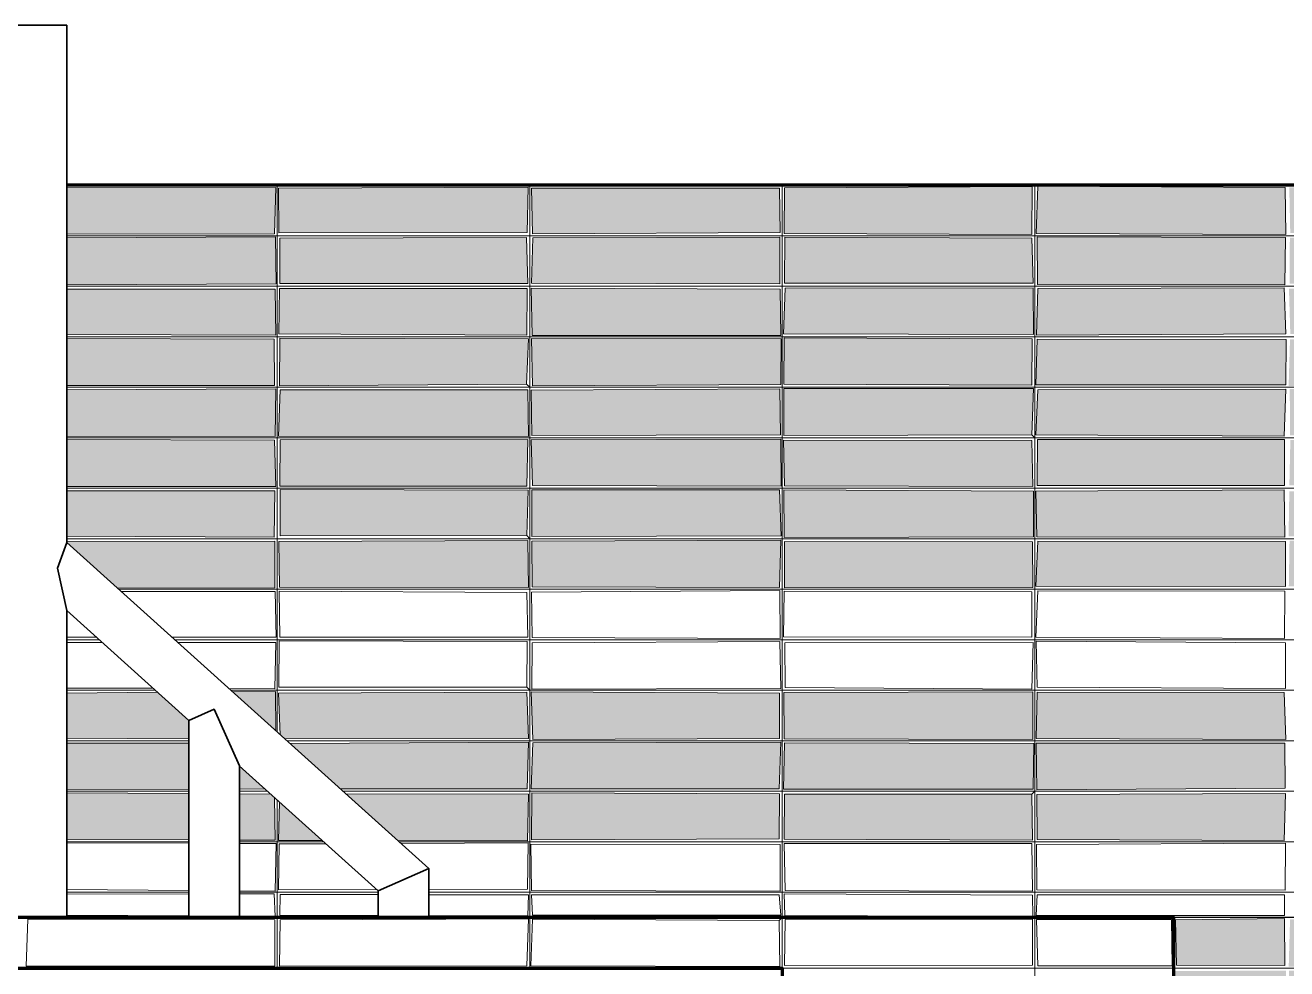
# Model space of a CAD drawing. Extents: x -50000 to 1632000, y -47600 to 308800.
# Drawn here: x 557763 to 587737, y 257584 to 280000 of the extents above; entities that cross this region are included whole.
import ezdxf

# ---------------------------------------------------------------- set-up
doc = ezdxf.new("R2010")
doc.units = 0
doc.header["$MEASUREMENT"] = 0
doc.layers.get('Defpoints').update_dxf_attribs({"color": 6})
doc.layers.add('1', color=7, linetype='Continuous')

msp = doc.modelspace()

# ---------------------------------------------------------------- hatches: boundary and pattern name
at = {"layer": '1', "linetype": 'Continuous'}
h = msp.add_hatch(color=251, dxfattribs=at)
h.dxf.hatch_style = 1
h.paths.add_polyline_path([(563713.6, 276143), (558750, 276133.5), (558750, 275033.9), (563686.8, 275046.2)])
h.paths.add_polyline_path([(569711.2, 276155.4), (563781.3, 276130), (563788.7, 275064.4), (569690.4, 275075)])
h.paths.add_polyline_path([(575685.3, 276131.1), (569795.3, 276131.2), (569814.3, 275043.9), (575702.5, 275073.1)])
h.paths.add_polyline_path([(581685.5, 276167.7), (575800.8, 276138.7), (575793, 275054.2), (581680.8, 275025.5)])
h.paths.add_polyline_path([(587698.5, 276143.1), (581824.5, 276174.7), (581785.1, 275048.9), (587715.9, 275025.9)])
h.paths.add_polyline_path([(593694.2, 276131.9), (587796.9, 276150.4), (587820.3, 275066), (593698.4, 275034.5)])
h.paths.add_polyline_path([(599718, 276126.1), (593778, 276153.8), (593820.8, 275068), (599675.3, 275062.9)])
h.paths.add_polyline_path([(605688, 276167.7), (599813.3, 276140.3), (599798.1, 275039.7), (605697.4, 275057.9)])
h.paths.add_polyline_path([(563707.7, 274970.4), (558750, 274947.3), (558750, 273832.1), (563722.8, 273854.7)])
h.paths.add_polyline_path([(569675.7, 274955.7), (563815.7, 274942.2), (563810.2, 273863.8), (569702.3, 273864.1)])
h.paths.add_polyline_path([(575691.7, 274964.2), (569820.1, 274946.6), (569789.6, 273873.5), (575689.6, 273857.4)])
h.paths.add_polyline_path([(581676.4, 274941.7), (575808.9, 274962.5), (575802.6, 273869.4), (581715.6, 273874.8)])
h.paths.add_polyline_path([(587708.9, 274957.9), (581802.8, 274974.3), (581817.9, 273836.6), (587694.8, 273833.4)])
h.paths.add_polyline_path([(593689.7, 274932.5), (587810.9, 274954.6), (587802.9, 273858.6), (593700.5, 273851.4)])
h.paths.add_polyline_path([(599698.4, 274950.6), (593792.9, 274958.6), (593796.1, 273871), (599716.1, 273874.5)])
h.paths.add_polyline_path([(605710, 274925.2), (599819.4, 274927.4), (599777.1, 273857.8), (605713.4, 273852.5)])
h.paths.add_polyline_path([(563704.4, 273728.2), (558750, 273732.5), (558750, 272649), (563718.2, 272636.2)])
h.paths.add_polyline_path([(569685.6, 273741.6), (563804, 273745.2), (563790.3, 272672.2), (569683.2, 272635.4)])
h.paths.add_polyline_path([(575702.6, 273731), (569782.3, 273749.5), (569805.8, 272631.8), (575717.4, 272632.5)])
h.paths.add_polyline_path([(581712.1, 273760.9), (575820.9, 273751.1), (575780.4, 272664.7), (581716.3, 272652.7)])
h.paths.add_polyline_path([(587679.1, 273763.7), (581823.6, 273746), (581793.9, 272635.8), (587718, 272668.9)])
h.paths.add_polyline_path([(593704.3, 273734.5), (587789.2, 273743.8), (587821.7, 272665.3), (593701.6, 272666.5)])
h.paths.add_polyline_path([(599724.8, 273763.6), (593800.6, 273725.1), (593784.9, 272655.6), (599684.8, 272660.5)])
h.paths.add_polyline_path([(605697.8, 273727), (599819.7, 273744.1), (599794.6, 272635.8), (605693.6, 272662.4)])
h.paths.add_polyline_path([(563681.4, 272543.3), (558750, 272557.8), (558750, 271441.3), (563686.2, 271441.6)])
h.paths.add_polyline_path([(569719.2, 272550.4), (563815.7, 272565.8), (563807.9, 271432.1), (569675.7, 271473.9)])
h.paths.add_polyline_path([(575724.2, 272547.4), (569791, 272560.1), (569813.3, 271434.3), (575713.9, 271465)])
h.paths.add_polyline_path([(581687.9, 272549.6), (575795.6, 272570.9), (575788.6, 271469.8), (581683.5, 271446.1)])
h.paths.add_polyline_path([(587724.6, 272531.9), (581807.2, 272544.8), (581775.1, 271459.4), (587717.2, 271458.5)])
h.paths.add_polyline_path([(593722.3, 272538), (587814.6, 272538.9), (587782, 271430.3), (593691.6, 271430.9)])
h.paths.add_polyline_path([(599687.1, 272559.8), (593814.6, 272539.8), (593809, 271447.8), (599692.4, 271457.1)])
h.paths.add_polyline_path([(605716, 272557.7), (599824.6, 272528.4), (599781.3, 271444.1), (605712, 271450.4)])
h.paths.add_polyline_path([(563718.6, 271359.6), (558750, 271337.3), (558750, 270233.9), (563700.4, 270228.2)])
h.paths.add_polyline_path([(569704.9, 271340.8), (563819, 271338.5), (563778.9, 270238.9), (569723.1, 270230.6)])
h.paths.add_polyline_path([(575694.1, 271358), (569783.5, 271329.5), (569802.4, 270255.7), (575707, 270268)])
h.paths.add_polyline_path([(581718.5, 271370), (575786.6, 271370.8), (575788.7, 270255), (581676.7, 270271.9)])
h.paths.add_polyline_path([(587711.7, 271354.6), (581821.6, 271341.9), (581777.7, 270272.2), (587678, 270239)])
h.paths.add_polyline_path([(593683.4, 271359.5), (587808.8, 271358.5), (587813.9, 270258.8), (593690.4, 270248.7)])
h.paths.add_polyline_path([(599719.5, 271339.2), (593796.7, 271350.1), (593800.9, 270271), (599721.8, 270268.6)])
h.paths.add_polyline_path([(605678.3, 271365.4), (599794.2, 271350.4), (599807.8, 270274.2), (605690.4, 270272.5)])
h.paths.add_polyline_path([(563688.1, 270139.7), (558750, 270157.7), (558750, 269042.7), (563716.5, 269038.5)])
h.paths.add_polyline_path([(569704, 270157.1), (563816.3, 270149.8), (563811, 269047.3), (569682.7, 269049.9)])
h.paths.add_polyline_path([(575718.1, 270169.5), (569782.9, 270151.8), (569815.9, 269062.2), (575723.3, 269049.4)])
h.paths.add_polyline_path([(581676.3, 270132.8), (575778.9, 270143.5), (575799.8, 269060.9), (581705.6, 269040.3)])
h.paths.add_polyline_path([(587686.7, 270159), (581816.4, 270159.3), (581807.3, 269066.9), (587686.8, 269066.1)])
h.paths.add_polyline_path([(593701.5, 270155.4), (587822.9, 270144.5), (587798.9, 269066.9), (593684.8, 269071.7)])
h.paths.add_polyline_path([(599692.5, 270127.7), (593801.8, 270145.3), (593809.7, 269037.6), (599684.6, 269060)])
h.paths.add_polyline_path([(605680.3, 270135.4), (599823.4, 270148), (599787.9, 269067.6), (605690.2, 269058.9)])
h.paths.add_polyline_path([(563695.6, 268939.1), (558750, 268937.3), (558750, 267857.9), (563676.2, 267833.8)])
h.paths.add_polyline_path([(569714.5, 268957.3), (563819.8, 268967.8), (563819, 267866.9), (569683.4, 267874.8)])
h.paths.add_polyline_path([(575684.9, 268958.7), (569799.9, 268964.9), (569797.8, 267856.2), (575721.1, 267870.6)])
h.paths.add_polyline_path([(581716.6, 268927.8), (575784.2, 268964), (575793, 267828), (581719.5, 267848.3)])
h.paths.add_polyline_path([(587679.2, 268961.3), (581778.4, 268929.8), (581795.5, 267841.8), (587690.5, 267841.5)])
h.paths.add_polyline_path([(593694.1, 268938.2), (587798.5, 268926.5), (587780.4, 267860.8), (593689, 267873.9)])
h.paths.add_polyline_path([(599696.7, 268951.9), (593816.8, 268941.5), (593815.6, 267869.2), (599715, 267833.9)])
h.paths.add_polyline_path([(605679, 268957.7), (599789.9, 268973.2), (599816, 267829.2), (605719.9, 267834.3)])
h.paths.add_polyline_path([(563693.7, 267743.7), (558750, 267736.6), (558750, 267707.2), (559949.2, 266628), (563690.9, 266630.8)])
h.paths.add_polyline_path([(569701.2, 267759.2), (563787.7, 267734.3), (563803.6, 266649.7), (569722.5, 266638.5)])
h.paths.add_polyline_path([(575716.2, 267764.3), (569799.2, 267743.1), (569808.6, 266659), (575687.4, 266638.1)])
h.paths.add_polyline_path([(581694.7, 267729.1), (575803.6, 267734), (575801.5, 266636.6), (581700.4, 266641.9)])
h.paths.add_polyline_path([(587705, 267737.6), (581821.6, 267745.1), (581776.2, 266671.6), (587704.8, 266663.1)])
h.paths.add_polyline_path([(593699.2, 267735), (587803.5, 267752.8), (587785.8, 266669.8), (593720.9, 266625.9)])
h.paths.add_polyline_path([(599700.5, 267750.1), (593790.4, 267766.3), (593816.3, 266654.4), (599720.6, 266640.5)])
h.paths.add_polyline_path([(605695.9, 267736.6), (599802.9, 267740.7), (599784.5, 266674.4), (605704.3, 266648.6)])
h = msp.add_hatch(color=251, dxfattribs=at)
h.dxf.hatch_style = 1
h.paths.add_polyline_path([(560907.2, 264151.3), (558750, 264135.2), (558750, 263063.9), (561650, 263046.2), (561650, 263482.8)])
h = msp.add_hatch(color=251, dxfattribs=at)
h.dxf.hatch_style = 1
h.paths.add_polyline_path([(563709.5, 264172.2), (562686.3, 264164.5), (563715.5, 263238.3)])
h = msp.add_hatch(color=251, dxfattribs=at)
h.dxf.hatch_style = 1
h.paths.add_polyline_path([(569678.2, 264153.7), (563782.7, 264134.8), (563818.9, 263145.2), (563926.3, 263048.6), (569716.8, 263056.1)])
h = msp.add_hatch(color=251, dxfattribs=at)
h.dxf.hatch_style = 1
h.paths.add_polyline_path([(575685.8, 264128.8), (569781.6, 264162), (569822.8, 263027.8), (575687.2, 263056.5)])
h = msp.add_hatch(color=251, dxfattribs=at)
h.dxf.hatch_style = 1
h.paths.add_polyline_path([(581706.6, 264166.9), (575790.9, 264151.2), (575792.8, 263046.5), (581702.4, 263030.4)])
h = msp.add_hatch(color=251, dxfattribs=at)
h.dxf.hatch_style = 1
h.paths.add_polyline_path([(587676.2, 264147.1), (581807.1, 264153.4), (581786, 263056.1), (587711.9, 263030.2)])
h = msp.add_hatch(color=251, dxfattribs=at)
h.dxf.hatch_style = 1
h.paths.add_polyline_path([(561650, 262944.1), (558750, 262946.5), (558750, 261841.8), (561650, 261850.6)])
h = msp.add_hatch(color=251, dxfattribs=at)
h.dxf.hatch_style = 1
h.paths.add_polyline_path([(569722.3, 262965.7), (564052.8, 262934.7), (565252.4, 261855.1), (569690.3, 261860.2)])
h = msp.add_hatch(color=251, dxfattribs=at)
h.dxf.hatch_style = 1
h.paths.add_polyline_path([(575712.9, 262964), (569820.9, 262948.2), (569782.6, 261861), (575675.5, 261859.4)])
h = msp.add_hatch(color=251, dxfattribs=at)
h.dxf.hatch_style = 1
h.paths.add_polyline_path([(581723.6, 262936.5), (575804.5, 262954.4), (575776.8, 261849.7), (581713.5, 261850.9)])
h = msp.add_hatch(color=251, dxfattribs=at)
h.dxf.hatch_style = 1
h.paths.add_polyline_path([(587688, 262939.7), (581784.4, 262944.2), (581800.9, 261838.3), (587700.7, 261873.1)])
h = msp.add_hatch(color=251, dxfattribs=at)
h.dxf.hatch_style = 1
h.paths.add_polyline_path([(562850, 262402.8), (562850, 261854.2), (563457.6, 261856)])
h = msp.add_hatch(color=251, dxfattribs=at)
h.dxf.hatch_style = 1
h.paths.add_polyline_path([(561650, 261745.8), (558750, 261764.7), (558750, 260658.4), (561650, 260646.4)])
h = msp.add_hatch(color=251, dxfattribs=at)
h.dxf.hatch_style = 1
h.paths.add_polyline_path([(563688.7, 261647.9), (563594.2, 261733), (562850, 261737.9), (562850, 260641.4), (563698.9, 260637.9)])
h = msp.add_hatch(color=251, dxfattribs=at)
h.dxf.hatch_style = 1
h.paths.add_polyline_path([(569719.1, 261734.4), (565376, 261743.8), (566614.4, 260629.3), (569693.1, 260625.4)])
h = msp.add_hatch(color=251, dxfattribs=at)
h.dxf.hatch_style = 1
h.paths.add_polyline_path([(575683.4, 261741.3), (569803.5, 261761.5), (569789.8, 260645.5), (575678.2, 260667.5)])
h = msp.add_hatch(color=251, dxfattribs=at)
h.dxf.hatch_style = 1
h.paths.add_polyline_path([(581678.6, 261728.6), (575802.2, 261729.1), (575792.8, 260663.4), (581697.7, 260641)])
h = msp.add_hatch(color=251, dxfattribs=at)
h.dxf.hatch_style = 1
h.paths.add_polyline_path([(587708.2, 261746.2), (581797.9, 261727.1), (581807.2, 260657), (587678.9, 260631.3)])
h = msp.add_hatch(color=251, dxfattribs=at)
h.dxf.hatch_style = 1
h.paths.add_polyline_path([(563807.1, 261541.4), (563777.9, 260632.8), (564818.1, 260631.5)])
h = msp.add_hatch(color=251, dxfattribs=at)
h.dxf.hatch_style = 1
h.paths.add_polyline_path([(587680.6, 258774.1), (585095.8, 258743.8), (585113.9, 257671.1), (587691.6, 257661.8)])
h.paths.add_polyline_path([(593699.8, 258748.6), (587815.4, 258758.9), (587783.9, 257635.3), (593685.1, 257641.8)])
h.paths.add_polyline_path([(599698.8, 258767.2), (593800.7, 258775), (593797.2, 257633.7), (599677.3, 257669.9)])
h.paths.add_polyline_path([(605682.3, 258765.9), (599822.9, 258744.3), (599824, 257672.6), (605709.7, 257660.3)])
h.paths.add_polyline_path([(587719.4, 257538.3), (585091.8, 257531.3), (585090.7, 256442.8), (587696, 256450.7)])
h.paths.add_polyline_path([(593682, 257564.8), (587788.6, 257538.6), (587799.8, 256429.3), (593682.5, 256434.7)])
h.paths.add_polyline_path([(599721.4, 257531.1), (593795.9, 257534.4), (593811.9, 256430.2), (599715.6, 256463.4)])
h.paths.add_polyline_path([(605722.9, 257546), (599801.7, 257537.5), (599791, 256449.8), (605715.3, 256426.6)])
h.paths.add_polyline_path([(587713.8, 256346.8), (585103.7, 256366.8), (585090, 255252.9), (587710.5, 255232.3)])
h.paths.add_polyline_path([(593715.9, 256364), (587794.4, 256336.3), (587798, 255268.6), (593678.2, 255249.4)])
h.paths.add_polyline_path([(599690, 256342), (593781.8, 256355.4), (593791.2, 255244.4), (599684, 255272.1)])
h.paths.add_polyline_path([(605691.7, 256336.6), (599811.2, 256372.8), (599789.3, 255228.6), (605709.1, 255264)])
h.paths.add_polyline_path([(587681.1, 255136.6), (585120.3, 255140.1), (585078.4, 254049.1), (587687.9, 254066.9)])
h.paths.add_polyline_path([(593698.9, 255165), (587796.8, 255132), (587821, 254059.2), (593694.7, 254036.5)])
h.paths.add_polyline_path([(599688.5, 255125.9), (593776.1, 255173), (593776.6, 254063.5), (599695.2, 254047.6)])
h.paths.add_polyline_path([(605682.8, 255151.5), (599775.5, 255137.1), (599816, 254065.3), (605689.3, 254065.9)])
h.paths.add_polyline_path([(587722.1, 253934.2), (585120, 253940.4), (585077.8, 252840.1), (587699.7, 252844.7)])
h.paths.add_polyline_path([(593686, 253938.8), (587806, 253928.6), (587810.8, 252860.1), (593696.1, 252830)])
h.paths.add_polyline_path([(599719.7, 253941.4), (593813.2, 253951.9), (593808.6, 252859.9), (599676.5, 252873.1)])
h.paths.add_polyline_path([(605684.5, 253952.6), (599798.7, 253931.1), (599823.9, 252870.2), (605696.2, 252869.6)])
h.paths.add_polyline_path([(587710.9, 252727.7), (585120.5, 252754), (585086.5, 251628.5), (587696.8, 251659.1)])
h.paths.add_polyline_path([(593688.9, 252753.7), (587785.4, 252748.5), (587819.4, 251662.8), (593713.5, 251672.4)])
h.paths.add_polyline_path([(599689.2, 252731), (593794.3, 252744.7), (593797.9, 251629.6), (599719.3, 251665.7)])
h.paths.add_polyline_path([(605719.6, 252772.6), (599791.1, 252774.5), (599819.5, 251663.4), (605693.6, 251673.6)])
h.paths.add_polyline_path([(587685.1, 251533.2), (585084.8, 251547.3), (585101.1, 250435.6), (587707.7, 250433.8)])
h.paths.add_polyline_path([(593677.8, 251559.2), (587788.4, 251530.5), (587781.5, 250460.1), (593680.1, 250460.5)])
h.paths.add_polyline_path([(599692.7, 251565.6), (593812.6, 251549.3), (593808.8, 250451.5), (599720.2, 250434.1)])
h.paths.add_polyline_path([(605685.4, 251560.6), (599781.1, 251534.3), (599813.1, 250460.9), (605717.9, 250426.4)])
h.paths.add_polyline_path([(587714, 250326.1), (585124.9, 250372.6), (585081, 249226.3), (587724.1, 249263.3)])
h.paths.add_polyline_path([(593681.9, 250360), (587800, 250369.1), (587813.7, 249225.6), (593681, 249265.6)])
h.paths.add_polyline_path([(599701, 250337.2), (593822.8, 250364.2), (593815.2, 249226.9), (599678.6, 249247.5)])
h.paths.add_polyline_path([(605713.8, 250328.3), (599792.7, 250345.9), (599777, 249269.6), (605721.1, 249259.6)])
h.paths.add_polyline_path([(587709.1, 249133.9), (585105.7, 249132.9), (585086.5, 248034.2), (587697.6, 248030.7)])
h.paths.add_polyline_path([(593717.4, 249173.9), (587803.8, 249135.7), (587802.2, 248070.2), (593703.3, 248068.6)])
h.paths.add_polyline_path([(599682.6, 249125.6), (593784.6, 249137.3), (593790.3, 248035.6), (599699.5, 248041.7)])
h.paths.add_polyline_path([(605716.2, 249139.1), (599795.9, 249171), (599781.7, 248064.5), (605690.8, 248031.7)])
h.paths.add_polyline_path([(587678.1, 247927.5), (585105.4, 247947.3), (585095, 246862.9), (587709.8, 246856.5)])
h.paths.add_polyline_path([(593720, 247967.1), (587782.3, 247956.1), (587823.2, 246867.7), (593685.8, 246835.3)])
h.paths.add_polyline_path([(599695.4, 247950.4), (593820.4, 247963.2), (593790.1, 246849.1), (599695, 246847.8)])
h.paths.add_polyline_path([(605714.6, 247949.3), (599793.9, 247930.7), (599788.7, 246852.8), (605685.4, 246855)])
h.paths.add_polyline_path([(587676, 246748.8), (585120.4, 246767.4), (585120, 245631), (587675.5, 245638.3)])
h.paths.add_polyline_path([(593695.7, 246771.2), (587806.8, 246771.1), (587792.4, 245670.8), (593680.5, 245643.4)])
h.paths.add_polyline_path([(599718.4, 246765.1), (593777.4, 246773.8), (593797.1, 245667.2), (599676.1, 245633)])
h.paths.add_polyline_path([(605691.5, 246733.4), (599784.4, 246767.6), (599789.7, 245644.7), (605676.2, 245629.3)])
h.paths.add_polyline_path([(587715.4, 245558), (585093.6, 245552.8), (585095.2, 244456.1), (587683.7, 244425.1)])
h.paths.add_polyline_path([(593685, 245558.5), (587807.2, 245538), (587821.9, 244471.9), (593702.7, 244457.1)])
h.paths.add_polyline_path([(599676.6, 245569.9), (593788.3, 245560.8), (593798.1, 244437.5), (599722, 244446.2)])
h.paths.add_polyline_path([(605710, 245541.2), (599787.9, 245566.1), (599820.4, 244433.4), (605711.3, 244437.3)])
h.paths.add_polyline_path([(587712.6, 244347.4), (585084.9, 244346), (585113.7, 243229), (587688.3, 243242.3)])
h.paths.add_polyline_path([(593712.6, 244332.9), (587775.6, 244325.5), (587800.8, 243274.4), (593714.1, 243274.7)])
h.paths.add_polyline_path([(599699.4, 244359.8), (593821.9, 244345), (593785.2, 243248.8), (599675.6, 243247.8)])
h.paths.add_polyline_path([(605713.8, 244371.5), (599819, 244363.4), (599803.7, 243265.2), (605684.3, 243272.9)])
h.paths.add_polyline_path([(587704.3, 243126.4), (585089.7, 243147), (585086, 242072.9), (587687.5, 242070.6)])
h.paths.add_polyline_path([(593712, 243125.3), (587789.5, 243162.5), (587777.2, 242045.3), (593716.7, 242048.7)])
h.paths.add_polyline_path([(599687.5, 243152.3), (593813.8, 243172.8), (593823.2, 242031.6), (599706, 242047.5)])
h.paths.add_polyline_path([(605676.9, 243146.3), (599823.9, 243131.6), (599822.7, 242041.7), (605691.7, 242033.7)])
h.paths.add_polyline_path([(587696.7, 241972.2), (585120.1, 241961), (585086.7, 240851), (587698.8, 240857.8)])
h.paths.add_polyline_path([(593704.8, 241927.5), (587803.1, 241927.2), (587789.8, 240848.2), (593703.7, 240851.7)])
h.paths.add_polyline_path([(599719.4, 241938), (593816.3, 241962.4), (593786.8, 240857.2), (599701, 240864.5)])
h.paths.add_polyline_path([(605695.8, 241932.3), (599803.3, 241958.8), (599805.8, 240860.3), (605681.8, 240857.8)])
h.paths.add_polyline_path([(587705.3, 240760.3), (585087.3, 240737.4), (585114.2, 239651.6), (587697, 239656)])
h.paths.add_polyline_path([(593691.3, 240741.6), (587816.6, 240759.6), (587788.2, 239658.1), (593676, 239644.6)])
h.paths.add_polyline_path([(599676.3, 240725.1), (593801.2, 240764.2), (593775.3, 239671.9), (599676.8, 239668.6)])
h.paths.add_polyline_path([(605680.8, 240762.5), (599809.9, 240736.2), (599782.2, 239664), (605698.9, 239636.4)])
h.paths.add_polyline_path([(587712.1, 239555.9), (585101.2, 239541.6), (585095.8, 238460.1), (587703.8, 238463.7)])
h.paths.add_polyline_path([(593709.9, 239568.5), (587788.2, 239539.3), (587807.3, 238464.2), (593713.9, 238425.2)])
h.paths.add_polyline_path([(599686.4, 239574.9), (593803, 239536.9), (593795.9, 238453.1), (599722.1, 238453.8)])
h.paths.add_polyline_path([(605697.5, 239572.5), (599777.8, 239559), (599776.5, 238467.9), (605723.5, 238470.6)])
h.paths.add_polyline_path([(587711.8, 238358.9), (585099.6, 238357.4), (585110.8, 237261.7), (587700.2, 237234.3)])
h.paths.add_polyline_path([(593708.5, 238351.2), (587821.9, 238342.4), (587802.6, 237244.8), (593711.4, 237261.5)])
h.paths.add_polyline_path([(599699.1, 238333.1), (593813.8, 238335.2), (593801.4, 237272.1), (599682.7, 237247.3)])
h.paths.add_polyline_path([(605675.8, 238363.6), (599819.6, 238374.6), (599786.4, 237229.8), (605704.9, 237272.6)])
h.paths.add_polyline_path([(587676.6, 237147.8), (585093.1, 237174.3), (585086.4, 236050.7), (587700.9, 236045.6)])
h.paths.add_polyline_path([(593717.8, 237156), (587798.7, 237172.5), (587817.5, 236072.9), (593709.8, 236041.3)])
h.paths.add_polyline_path([(599681, 237152.6), (593781.3, 237154.5), (593812.1, 236068.6), (599675.3, 236035.5)])
h.paths.add_polyline_path([(605717.5, 237135.4), (599791.8, 237149.6), (599796.9, 236044.1), (605702.9, 236074.7)])
h.paths.add_polyline_path([(587700.7, 235960.5), (585090.7, 235935.8), (585119.9, 234837), (587718.2, 234844.5)])
h.paths.add_polyline_path([(593704.3, 235937.4), (587779.9, 235925.1), (587810, 234874.7), (593700.6, 234859.7)])
h.paths.add_polyline_path([(599688, 235943.9), (593798.1, 235948.7), (593797.8, 234841.5), (599694, 234858.9)])
h.paths.add_polyline_path([(605694.9, 235964.5), (599821.2, 235930.7), (599809.4, 234837.1), (605689.4, 234856.2)])
h.paths.add_polyline_path([(587684.8, 234769.3), (585112.2, 234767.9), (585078.3, 233648.5), (587685.4, 233663.6)])
h.paths.add_polyline_path([(593681.7, 234756), (587808.4, 234745.7), (587776.1, 233639.2), (593676.5, 233642.5)])
h.paths.add_polyline_path([(599696.9, 234751.9), (593805.2, 234773.8), (593780.7, 233662.9), (599683.6, 233661.7)])
h.paths.add_polyline_path([(605723.5, 234765.3), (599790.3, 234729.2), (599816.8, 233625), (605709, 233648.4)])
h.paths.add_polyline_path([(587680.2, 233556), (585087.2, 233540.6), (585101.3, 232452.7), (587689.5, 232453.3)])
h.paths.add_polyline_path([(593724.8, 233534.8), (587793.2, 233571.4), (587799.9, 232457.2), (593684.1, 232440.2)])
h.paths.add_polyline_path([(599692.2, 233528.8), (593790.1, 233525), (593786.3, 232467.7), (599683.7, 232451.3)])
h.paths.add_polyline_path([(605680.4, 233556.7), (599798.4, 233536.5), (599823.7, 232471.4), (605715.7, 232434.6)])
h.paths.add_polyline_path([(587684.6, 232363.4), (585096.6, 232364.7), (585122, 231258.4), (587679.7, 231259.7)])
h.paths.add_polyline_path([(593696.8, 232365.6), (587778.9, 232342.7), (587779.7, 231274.5), (593713.5, 231259.5)])
h.paths.add_polyline_path([(599693.4, 232335.1), (593801.1, 232338), (593778.1, 231234.8), (599679.5, 231245.1)])
h.paths.add_polyline_path([(605724.3, 232353.7), (599804.5, 232344.5), (599805.8, 231247), (605675.4, 231242.9)])
h.paths.add_polyline_path([(587695.5, 231163.6), (585110.1, 231130.5), (585097.1, 230059.5), (587684.3, 230071.8)])
h.paths.add_polyline_path([(593702.7, 231173.2), (587809.3, 231129.2), (587809.6, 230039.5), (593700, 230034.7)])
h.paths.add_polyline_path([(599699.4, 231140.6), (593824.2, 231137.5), (593820.2, 230061.6), (599724.9, 230036.9)])
h.paths.add_polyline_path([(605682.1, 231130.7), (599816.7, 231171.8), (599789.7, 230053.5), (605690.3, 230046.7)])
h.paths.add_polyline_path([(587697.2, 229934.6), (585085.9, 229929.3), (585085.8, 228834.7), (587682.3, 228863.9)])
h.paths.add_polyline_path([(593684.5, 229942.8), (587803, 229930.8), (587816.3, 228860.2), (593707.1, 228841.5)])
h.paths.add_polyline_path([(599713.4, 229956.6), (593789, 229950.8), (593783.3, 228839.3), (599718.8, 228836.5)])
h.paths.add_polyline_path([(605720.1, 229929.1), (599786, 229938.4), (599820.3, 228846.4), (605682.9, 228843.4)])
h.paths.add_polyline_path([(587696.4, 228742.7), (585108.9, 228758.6), (585089.9, 227644.7), (587683.2, 227670)])
h.paths.add_polyline_path([(593680.4, 228747.7), (587785.9, 228762.7), (587800.6, 227638.9), (593685.5, 227672)])
h.paths.add_polyline_path([(599720.8, 228757.1), (593791.5, 228734.7), (593784.3, 227628.1), (599708.1, 227631.2)])
h.paths.add_polyline_path([(605690.3, 228739.2), (599790.8, 228741.1), (599806.1, 227673.9), (605676.7, 227667.4)])
h.paths.add_polyline_path([(587712.5, 227528.1), (585082.8, 227565.7), (585120.3, 226435.8), (587695.9, 226427.5)])
h.paths.add_polyline_path([(593720.7, 227540.4), (587804.5, 227535.5), (587790.2, 226453.3), (593700.1, 226440.1)])
h.paths.add_polyline_path([(599705.4, 227526.5), (593778.6, 227549.3), (593814.7, 226431.6), (599689.3, 226473.6)])
h.paths.add_polyline_path([(605722.8, 227535.1), (599795.4, 227528.1), (599782.8, 226459.4), (605680.5, 226425.3)])
h.paths.add_polyline_path([(587685.8, 226365.9), (585107.7, 226359.2), (585119.3, 225252.2), (587681.8, 225244.9)])
h.paths.add_polyline_path([(593686.2, 226343.6), (587776.1, 226360.1), (587802.9, 225260.5), (593689.8, 225225.7)])
h.paths.add_polyline_path([(599698.6, 226356.4), (593821.3, 226340), (593794.5, 225272.4), (599720.6, 225264.6)])
h.paths.add_polyline_path([(605681.1, 226350.7), (599817.2, 226374.2), (599801.6, 225273.9), (605681.8, 225232.2)])
h.paths.add_polyline_path([(587708.5, 225128.1), (585113.4, 225145.5), (585085.1, 224060.3), (587712.2, 224066.1)])
h.paths.add_polyline_path([(593700, 225149.9), (587811.3, 225168.2), (587813.2, 224043.8), (593707.3, 224034.7)])
h.paths.add_polyline_path([(599719.7, 225171.8), (593778.8, 225148.6), (593815.6, 224066.6), (599709.8, 224058.5)])
h.paths.add_polyline_path([(605693.2, 225136.1), (599794.8, 225155.7), (599784.3, 224027.7), (605707.1, 224057.1)])
h.paths.add_polyline_path([(587711.3, 223946.8), (585089.4, 223973.7), (585110.4, 222863.8), (587681.7, 222866.2)])
h.paths.add_polyline_path([(593681.5, 223962.2), (587801, 223946.9), (587815.6, 222873.4), (593675.2, 222844)])
h.paths.add_polyline_path([(599678.1, 223959.7), (593801.9, 223952), (593798.1, 222850.6), (599695.5, 222869.7)])
h.paths.add_polyline_path([(605683, 223953.6), (599807.8, 223925.6), (599805.2, 222853.7), (605687.8, 222870.6)])
h.paths.add_polyline_path([(587682.3, 222768.5), (585087.3, 222733.2), (585086.3, 221058.5), (587683.8, 221028.2)])
h.paths.add_polyline_path([(593685.7, 222751.7), (587792.1, 222768.9), (587823, 221029.8), (593712.2, 221070.1)])
h.paths.add_polyline_path([(599717.9, 222734.8), (593799.4, 222730.5), (593812.9, 221050.6), (599719.5, 221058.5)])
h.paths.add_polyline_path([(605696.9, 222746.7), (599819, 222761.7), (599808.9, 221071.4), (605713.1, 221065.2)])

# ---------------------------------------------------------------- linework, layer by layer
at = {"layer": '1', "linetype": 'Continuous', "lineweight": 35}
for p, q in [((556750, 280000), (558750, 280000)), ((558750, 280000), (558750, 267707.2)), ((567350, 259967.2), (558750, 267707.2)), ((561650, 263482.8), (558750, 266092.8)), ((558750, 266092.8), (558750, 258800)), ((561650, 258800), (561650, 263483.7)), ((566150, 259432.8), (562849.3, 262403.4)), ((562850, 258800), (562850, 262403.7)), ((567350, 258800), (567350, 259967.2)), ((566150, 258800), (566150, 259432.8))]:
    msp.add_line(p, q, dxfattribs=at)
at = {"layer": '1', "color": 7, "linetype": 'Continuous', "lineweight": 9}
for p, q in [((558750, 276133.5), (563713.6, 276143)), ((563686.8, 275046.2), (563713.6, 276143)), ((563781.3, 276130), (569711.2, 276155.4)), ((563788.7, 275064.4), (563781.3, 276130)), ((569690.4, 275075), (569711.2, 276155.4)), ((569795.3, 276131.2), (575685.3, 276131.1)), ((569814.3, 275043.9), (569795.3, 276131.2)), ((575702.5, 275073.1), (575685.3, 276131.1)), ((575793, 275054.2), (575800.8, 276138.7)), ((575800.8, 276138.7), (581685.5, 276167.7)), ((581680.8, 275025.5), (581685.5, 276167.7)), ((581785.1, 275048.9), (581824.5, 276174.7)), ((581824.5, 276174.7), (587698.5, 276143.1)), ((587715.9, 275025.9), (587698.5, 276143.1)), ((558750, 275033.9), (563686.8, 275046.2)), ((558750, 274947.3), (563707.7, 274970.4)), ((563722.8, 273854.7), (563707.7, 274970.4)), ((563788.7, 275064.4), (569690.4, 275075)), ((563810.2, 273863.8), (563815.7, 274942.2)), ((563815.7, 274942.2), (569675.7, 274955.7)), ((569702.3, 273864.1), (569675.7, 274955.7)), ((569789.6, 273873.5), (569820.1, 274946.6)), ((569814.3, 275043.9), (575702.5, 275073.1)), ((569820.1, 274946.6), (575691.7, 274964.2)), ((575689.6, 273857.4), (575691.7, 274964.2)), ((575793, 275054.2), (581680.8, 275025.5)), ((575802.6, 273869.4), (575808.9, 274962.5)), ((575808.9, 274962.5), (581676.4, 274941.7)), ((581715.6, 273874.8), (581676.4, 274941.7)), ((581785.1, 275048.9), (587715.9, 275025.9)), ((581802.8, 274974.3), (587708.9, 274957.9)), ((581817.9, 273836.6), (581802.8, 274974.3)), ((587694.8, 273833.4), (587708.9, 274957.9)), ((558750, 273832.1), (563722.8, 273854.7)), ((558750, 273732.5), (563704.4, 273728.2)), ((563718.2, 272636.2), (563704.4, 273728.2)), ((563790.3, 272672.2), (563804, 273745.2)), ((563804, 273745.2), (569685.6, 273741.6)), ((563810.2, 273863.8), (569702.3, 273864.1)), ((569683.2, 272635.4), (569685.6, 273741.6)), ((569782.3, 273749.5), (575702.6, 273731)), ((569805.8, 272631.8), (569782.3, 273749.5)), ((569789.6, 273873.5), (575689.6, 273857.4)), ((575717.4, 272632.5), (575702.6, 273731)), ((575780.4, 272664.7), (575820.9, 273751.1)), ((575802.6, 273869.4), (581715.6, 273874.8)), ((575820.9, 273751.1), (581712.1, 273760.9)), ((581716.3, 272652.7), (581712.1, 273760.9)), ((581793.9, 272635.8), (581823.6, 273746)), ((581817.9, 273836.6), (587694.8, 273833.4)), ((581823.6, 273746), (587679.1, 273763.7)), ((587718, 272668.9), (587679.1, 273763.7)), ((558750, 272649), (563718.2, 272636.2)), ((558750, 272557.8), (563681.4, 272543.3)), ((563686.2, 271441.6), (563681.4, 272543.3)), ((563790.3, 272672.2), (569683.2, 272635.4)), ((563807.9, 271432.1), (563815.7, 272565.8)), ((563815.7, 272565.8), (569719.2, 272550.4)), ((569675.7, 271473.9), (569719.2, 272550.4)), ((569791, 272560.1), (575724.2, 272547.4)), ((569813.3, 271434.3), (569791, 272560.1)), ((569805.8, 272631.8), (575717.4, 272632.5)), ((575713.9, 271465), (575724.2, 272547.4)), ((575780.4, 272664.7), (581716.3, 272652.7)), ((575788.6, 271469.8), (575795.6, 272570.9)), ((575795.6, 272570.9), (581687.9, 272549.6)), ((581683.5, 271446.1), (581687.9, 272549.6)), ((581775.1, 271459.4), (581807.2, 272544.8)), ((581793.9, 272635.8), (587718, 272668.9)), ((581807.2, 272544.8), (587724.6, 272531.9)), ((587717.2, 271458.5), (587724.6, 272531.9)), ((558750, 271441.3), (563686.2, 271441.6)), ((558750, 271337.3), (563718.6, 271359.6)), ((563700.4, 270228.2), (563718.6, 271359.6)), ((563778.9, 270238.9), (563819, 271338.5)), ((563807.9, 271432.1), (569675.7, 271473.9)), ((563819, 271338.5), (569704.9, 271340.8)), ((569750, 271400), (569675.7, 271473.9)), ((569723.1, 270230.6), (569704.9, 271340.8)), ((569783.5, 271329.5), (575694.1, 271358)), ((569802.4, 270255.7), (569783.5, 271329.5)), ((569813.3, 271434.3), (575713.9, 271465)), ((575707, 270268), (575694.1, 271358)), ((575786.6, 271370.8), (581718.5, 271370)), ((575788.7, 270255), (575786.6, 271370.8)), ((575788.6, 271469.8), (581683.5, 271446.1)), ((581676.7, 270271.9), (581718.5, 271370)), ((581775.1, 271459.4), (587717.2, 271458.5)), ((581777.7, 270272.2), (581821.6, 271341.9)), ((581821.6, 271341.9), (587711.7, 271354.6)), ((587678, 270239), (587711.7, 271354.6)), ((558750, 270233.9), (563700.4, 270228.2)), ((558750, 270157.7), (563688.1, 270139.7)), ((563716.5, 269038.5), (563688.1, 270139.7)), ((563778.9, 270238.9), (569723.1, 270230.6)), ((563811, 269047.3), (563816.3, 270149.8)), ((563816.3, 270149.8), (569704, 270157.1)), ((569682.7, 269049.9), (569704, 270157.1)), ((569782.9, 270151.8), (575718.1, 270169.5)), ((569815.9, 269062.2), (569782.9, 270151.8)), ((569802.4, 270255.7), (575707, 270268)), ((575723.3, 269049.4), (575718.1, 270169.5)), ((575778.9, 270143.5), (581676.3, 270132.8)), ((575799.8, 269060.9), (575778.9, 270143.5)), ((575788.7, 270255), (581676.7, 270271.9)), ((581705.6, 269040.3), (581676.3, 270132.8)), ((581750, 270200), (581676.7, 270271.9)), ((581777.7, 270272.2), (587678, 270239)), ((581807.3, 269066.9), (581816.4, 270159.3)), ((581816.4, 270159.3), (587686.7, 270159)), ((587686.8, 269066.1), (587686.7, 270159)), ((558750, 269042.7), (563716.5, 269038.5)), ((558750, 268937.3), (563695.6, 268939.1)), ((563676.2, 267833.8), (563695.6, 268939.1)), ((563811, 269047.3), (569682.7, 269049.9)), ((563819, 267866.9), (563819.8, 268967.8)), ((563819.8, 268967.8), (569714.5, 268957.3)), ((569683.4, 267874.8), (569714.5, 268957.3)), ((569797.8, 267856.2), (569799.9, 268964.9)), ((569799.9, 268964.9), (575684.9, 268958.7)), ((569815.9, 269062.2), (575723.3, 269049.4)), ((575721.1, 267870.6), (575684.9, 268958.7)), ((575784.2, 268964), (581716.6, 268927.8)), ((575793, 267828), (575784.2, 268964)), ((575799.8, 269060.9), (581705.6, 269040.3)), ((581719.5, 267848.3), (581716.6, 268927.8)), ((581778.4, 268929.8), (587679.2, 268961.3)), ((581795.5, 267841.8), (581778.4, 268929.8)), ((581807.3, 269066.9), (587686.8, 269066.1)), ((587690.5, 267841.5), (587679.2, 268961.3)), ((558750, 267857.9), (563676.2, 267833.8)), ((558750, 267736.6), (563693.7, 267743.7)), ((563690.9, 266630.8), (563693.7, 267743.7)), ((563787.7, 267734.3), (569701.2, 267759.2)), ((563803.6, 266649.7), (563787.7, 267734.3)), ((563819, 267866.9), (569683.4, 267874.8)), ((569750, 267800), (569683.4, 267874.8)), ((569722.5, 266638.5), (569701.2, 267759.2)), ((569797.8, 267856.2), (575721.1, 267870.6)), ((569799.2, 267743.1), (575716.2, 267764.3)), ((569808.6, 266659), (569799.2, 267743.1)), ((575687.4, 266638.1), (575716.2, 267764.3)), ((575793, 267828), (581719.5, 267848.3)), ((575801.5, 266636.6), (575803.6, 267734)), ((575803.6, 267734), (581694.7, 267729.1)), ((581700.4, 266641.9), (581694.7, 267729.1)), ((581776.2, 266671.6), (581821.6, 267745.1)), ((581795.5, 267841.8), (587690.5, 267841.5)), ((581821.6, 267745.1), (587705, 267737.6)), ((587704.8, 266663.1), (587705, 267737.6)), ((559949.2, 266628), (563690.9, 266630.8)), ((563803.6, 266649.7), (569722.5, 266638.5)), ((569808.6, 266659), (575687.4, 266638.1)), ((575801.5, 266636.6), (581700.4, 266641.9)), ((581776.2, 266671.6), (587704.8, 266663.1)), ((558750, 264135.2), (560907.2, 264151.3)), ((562686.3, 264164.5), (563709.5, 264172.2)), ((563715.5, 263238.3), (563709.5, 264172.2)), ((563782.7, 264134.8), (569678.2, 264153.7)), ((563818.9, 263145.2), (563782.7, 264134.8)), ((569716.8, 263056.1), (569678.2, 264153.7)), ((569781.6, 264162), (575685.8, 264128.8)), ((569822.8, 263027.8), (569781.6, 264162)), ((575687.2, 263056.5), (575685.8, 264128.8)), ((575790.9, 264151.2), (581706.6, 264166.9)), ((575792.8, 263046.5), (575790.9, 264151.2)), ((581702.4, 263030.4), (581706.6, 264166.9)), ((581786, 263056.1), (581807.1, 264153.4)), ((581807.1, 264153.4), (587676.2, 264147.1)), ((587711.9, 263030.2), (587676.2, 264147.1)), ((558750, 263063.9), (561650, 263046.2)), ((558750, 262946.5), (561650, 262944.1)), ((563926.3, 263048.6), (569716.8, 263056.1)), ((564052.8, 262934.7), (569722.3, 262965.7)), ((569690.3, 261860.2), (569722.3, 262965.7)), ((569782.6, 261861), (569820.9, 262948.2)), ((569820.9, 262948.2), (575712.9, 262964)), ((569822.8, 263027.8), (575687.2, 263056.5)), ((575675.5, 261859.4), (575712.9, 262964)), ((575776.8, 261849.7), (575804.5, 262954.4)), ((575792.8, 263046.5), (581702.4, 263030.4)), ((575804.5, 262954.4), (581723.6, 262936.5)), ((581713.5, 261850.9), (581723.6, 262936.5)), ((581784.4, 262944.2), (587688, 262939.7)), ((581800.9, 261838.3), (581784.4, 262944.2)), ((581786, 263056.1), (587711.9, 263030.2)), ((587700.7, 261873.1), (587688, 262939.7)), ((558750, 261841.8), (561650, 261850.6)), ((558750, 261764.7), (561650, 261745.8)), ((562850, 261854.2), (563457.6, 261856)), ((562850, 261737.9), (563594.2, 261733)), ((565252.4, 261855.1), (569690.3, 261860.2)), ((565376, 261743.8), (569719.1, 261734.4)), ((569693.1, 260625.4), (569719.1, 261734.4)), ((569782.6, 261861), (575675.5, 261859.4)), ((569789.8, 260645.5), (569803.5, 261761.5)), ((569803.5, 261761.5), (575683.4, 261741.3)), ((575678.2, 260667.5), (575683.4, 261741.3)), ((575776.8, 261849.7), (581713.5, 261850.9)), ((575792.8, 260663.4), (575802.2, 261729.1)), ((575802.2, 261729.1), (581678.6, 261728.6)), ((581750, 261800), (581678.6, 261728.6)), ((581697.7, 260641), (581678.6, 261728.6)), ((581797.9, 261727.1), (587708.2, 261746.2)), ((581807.2, 260657), (581797.9, 261727.1)), ((581800.9, 261838.3), (587700.7, 261873.1)), ((587678.9, 260631.3), (587708.2, 261746.2)), ((563698.9, 260637.9), (563688.7, 261647.9)), ((563777.9, 260632.8), (563807.1, 261541.4)), ((558750, 260658.4), (561650, 260646.4)), ((562850, 260641.4), (563698.9, 260637.9)), ((563777.9, 260632.8), (564818.1, 260631.5)), ((566614.4, 260629.3), (569693.1, 260625.4)), ((569789.8, 260645.5), (575678.2, 260667.5)), ((575792.8, 260663.4), (581697.7, 260641)), ((581807.2, 260657), (587678.9, 260631.3)), ((585095.8, 258743.8), (587680.6, 258774.1)), ((585113.9, 257671.1), (585095.8, 258743.8)), ((587691.6, 257661.8), (587680.6, 258774.1)), ((585113.9, 257671.1), (587691.6, 257661.8))]:
    msp.add_line(p, q, dxfattribs=at)
at = {"layer": '1', "color": 8, "linetype": 'Continuous', "lineweight": 13}
for p, q in [((563750, 263207.2), (563750, 276200)), ((569750, 257600), (569750, 276200)), ((575750, 257600), (575750, 276200)), ((581750, 234800), (581750, 276200)), ((605750, 275000), (558750, 275000)), ((605750, 273800), (558750, 273800)), ((605750, 272600), (558750, 272600)), ((605750, 271400), (558750, 271400)), ((605750, 270200), (558750, 270200)), ((605750, 269000), (558750, 269000)), ((605750, 267800), (558750, 267800)), ((605750, 266600), (559980.2, 266600)), ((559519.8, 265400), (558750, 265400)), ((605750, 265400), (561313.6, 265400)), ((560853.1, 264200), (558750, 264200)), ((605750, 264200), (562646.9, 264200)), ((561650, 263000), (558750, 263000)), ((605750, 263000), (563980.2, 263000)), ((561650, 261800), (558750, 261800)), ((563519.8, 261800), (562850, 261800)), ((605750, 261800), (565313.6, 261800)), ((563750, 257600), (563750, 261592.8)), ((561650, 260600), (558750, 260600)), ((564853.1, 260600), (562850, 260600)), ((605750, 260600), (566646.9, 260600)), ((561650, 259400), (558750, 259400)), ((566150, 259400), (562850, 259400)), ((605750, 259400), (567350, 259400)), ((605750, 258800), (585050, 258800)), ((605750, 257600), (575750, 257600))]:
    msp.add_line(p, q, dxfattribs=at)
at = {"layer": '1', "color": 8, "linetype": 'Continuous', "lineweight": 9}
for p, q in [((560040.5, 266545.7), (563698.5, 266544.4)), ((563722.6, 265460.1), (563698.5, 266544.4)), ((563795.4, 266551), (569684.1, 266526.4)), ((563814.8, 265458), (563795.4, 266551)), ((569707.7, 265458.8), (569684.1, 266526.4)), ((569792.5, 266529.9), (575693, 266574.5)), ((569804, 265457.3), (569792.5, 266529.9)), ((575696.6, 265429.7), (575693, 266574.5)), ((575783.2, 265471.6), (575797.6, 266556.1)), ((575797.6, 266556.1), (581680.4, 266537.4)), ((581676.8, 265460.2), (581680.4, 266537.4)), ((581778, 265463.9), (581824.2, 266564.8)), ((581824.2, 266564.8), (587694.1, 266551.9)), ((587683, 265429.8), (587694.1, 266551.9)), ((558750, 265462.2), (559451, 265461.9)), ((558750, 265333.2), (559593.1, 265334)), ((561245.6, 265461.2), (563722.6, 265460.1)), ((561384.9, 265335.8), (563714, 265338.2)), ((563689.6, 264237.1), (563714, 265338.2)), ((563789.6, 264274.9), (563793.1, 265372.8)), ((563793.1, 265372.8), (569686, 265357.8)), ((563814.8, 265458), (569707.7, 265458.8)), ((569677.1, 264274), (569686, 265357.8)), ((569803.3, 264226.7), (569807.9, 265327.9)), ((569804, 265457.3), (575696.6, 265429.7)), ((569807.9, 265327.9), (575693.8, 265359.3)), ((575715.2, 264238.8), (575693.8, 265359.3)), ((575783.2, 265471.6), (581676.8, 265460.2)), ((575811.8, 265328.4), (581714.9, 265335.4)), ((575819.4, 264266.3), (575811.8, 265328.4)), ((581683.7, 264227), (581714.9, 265335.4)), ((581778, 265463.9), (587683, 265429.8)), ((581785.2, 265369), (587704.1, 265327.7)), ((581809.2, 264273.5), (581785.2, 265369)), ((587703.9, 264245.5), (587704.1, 265327.7)), ((558750, 264253.6), (560801.1, 264246.8)), ((562601.7, 264240.7), (563689.6, 264237.1)), ((563789.6, 264274.9), (569677.1, 264274)), ((569750, 264200), (569677.1, 264274)), ((569803.3, 264226.7), (575715.2, 264238.8)), ((575819.4, 264266.3), (581683.7, 264227)), ((581809.2, 264273.5), (587703.9, 264245.5)), ((558750, 260572), (561650, 260564.7)), ((562850, 260561.7), (563723.1, 260559.5)), ((563701.5, 259430.4), (563723.1, 260559.5)), ((563780.3, 259462.3), (563795.8, 260551.6)), ((563795.8, 260551.6), (564902.6, 260555.5)), ((566689.4, 260561.7), (569715.5, 260572.3)), ((569697.3, 259474.3), (569715.5, 260572.3)), ((569776.2, 260540.2), (575701.3, 260538.7)), ((569793.5, 259443.5), (569776.2, 260540.2)), ((575703.5, 259429.4), (575701.3, 260538.7)), ((575798.1, 260559.3), (581678.8, 260561.1)), ((575817.4, 259446.8), (575798.1, 260559.3)), ((581695.4, 259425.9), (581678.8, 260561.1)), ((581790.3, 260538.8), (587707.1, 260571.6)), ((581801.4, 259462.5), (581790.3, 260538.8)), ((587700.8, 259448.9), (587707.1, 260571.6)), ((558750, 259466.2), (561650, 259445.2)), ((558750, 259355.2), (561650, 259361.9)), ((562850, 259436.5), (563701.5, 259430.4)), ((562850, 259364.6), (563680.2, 259366.5)), ((563702, 258825.6), (563680.2, 259366.5)), ((563780.3, 259462.3), (566111.9, 259467.1)), ((563811.6, 258857.7), (563819.6, 259351.1)), ((563819.6, 259351.1), (566150, 259346)), ((567350, 259469.6), (569697.3, 259474.3)), ((567350, 259343.3), (569721.5, 259338.1)), ((569706.7, 258838.8), (569721.5, 259338.1)), ((569793.5, 259443.5), (575703.5, 259429.4)), ((575676.7, 259338.2), (569793.6, 259337)), ((569793.6, 259337), (569812, 258859.2)), ((575717.6, 258857.3), (575676.7, 259338.2)), ((575791.4, 259362.8), (581696.2, 259329.2)), ((575813.6, 258850.1), (575791.4, 259362.8)), ((575817.4, 259446.8), (581695.4, 259425.9)), ((581704.5, 258825.1), (581696.2, 259329.2)), ((581779.7, 258846.1), (581804.9, 259343)), ((581801.4, 259462.5), (587700.8, 259448.9)), ((581804.9, 259343), (587683.6, 259340.8)), ((587684, 258849.3), (587683.6, 259340.8)), ((557788.8, 257645.6), (557821.9, 258763.2)), ((557821.9, 258763.2), (563695.8, 258742.8)), ((558750, 258857.7), (561650, 258838.9)), ((562850, 258831.1), (563702, 258825.6)), ((563690.7, 257648.8), (563695.8, 258742.8)), ((563803.6, 257644.2), (563817.8, 258744.1)), ((563811.6, 258857.7), (566150, 258850.2)), ((563817.8, 258744.1), (569720.7, 258769.5)), ((567350, 258846.4), (569706.7, 258838.8)), ((569681.6, 257651), (569720.7, 258769.5)), ((569779.2, 257655.6), (569818.9, 258762.5)), ((569812, 258859.2), (575717.6, 258857.3)), ((569818.9, 258762.5), (575676, 258730.2)), ((575750, 258800), (575676, 258730.2)), ((575695.5, 257640.5), (575676, 258730.2)), ((575801.6, 257659.2), (575815.2, 258757.5)), ((575813.6, 258850.1), (581704.5, 258825.1)), ((575815.2, 258757.5), (581695.6, 258762.5)), ((581698.5, 257668.2), (581695.6, 258762.5)), ((581779.7, 258846.1), (587684, 258849.3)), ((581789.4, 258756), (584996, 258756.5)), ((581820.1, 257657.1), (581789.4, 258756)), ((585016.2, 257655.9), (584996, 258756.5)), ((557788.8, 257645.6), (563690.7, 257648.8)), ((563803.6, 257644.2), (569681.6, 257651)), ((569779.2, 257655.6), (575695.5, 257640.5)), ((575801.6, 257659.2), (581698.5, 257668.2)), ((581820.1, 257657.1), (585016.2, 257655.9))]:
    msp.add_line(p, q, dxfattribs=at)
at = {"layer": '1', "lineweight": 35}
msp.add_line((566150, 259432.8), (567350, 259967.2), dxfattribs=at)
at = {"layer": '1', "lineweight": 70}
for points in [[(606050, 221000), (606050, 276200), (558750, 276200)], [(585050, 239600), (585050, 258800), (553550, 258800)], [(553550, 257600), (575750, 257600), (575750, 255200), (553550, 255200)]]:
    msp.add_lwpolyline(points, dxfattribs=at)
at = {"layer": '1', "lineweight": 35}
for points in [[(558750, 267707.2), (558528.7, 267099.2), (558750, 266093.7)], [(561650, 263482.8), (562250, 263750), (562850, 262403.7)]]:
    msp.add_lwpolyline(points, dxfattribs=at)
at = {"layer": 'Defpoints', "linetype": 'Continuous'}
msp.add_xline((1315800, 258800), (-1, 0), dxfattribs=at)

doc.saveas('drawing.dxf')
